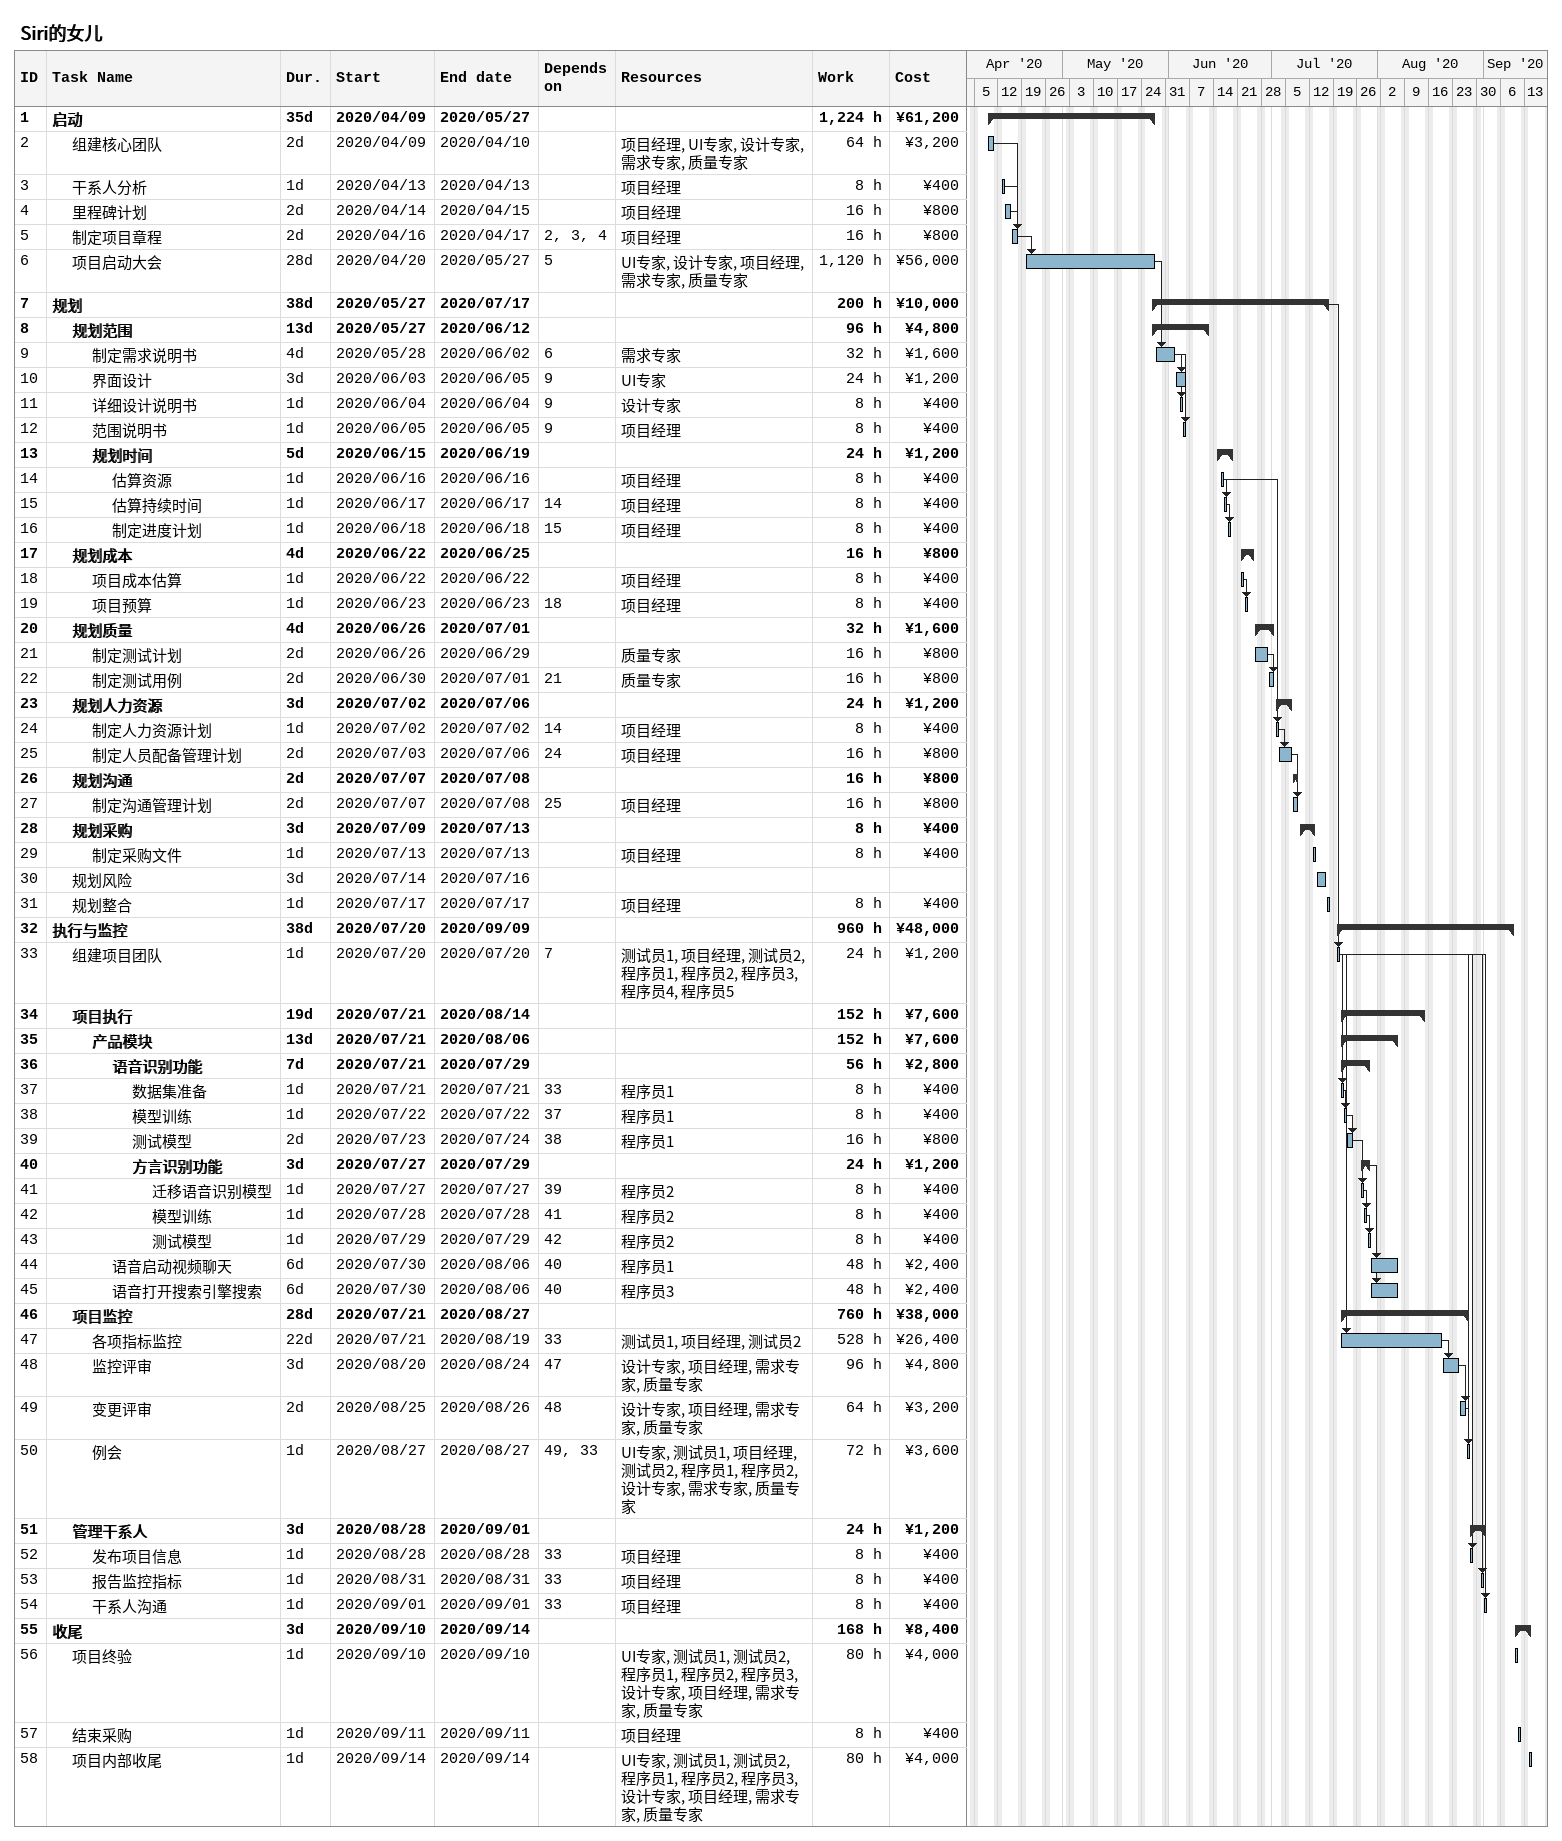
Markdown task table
Siri的女儿

| ID | Level | Task | Duration | Start | Finish | Predecessors | Resources | Work (h) | Cost (¥) |
|---|---|---|---|---|---|---|---|---|---|
| 1 | 1 | **启动** | 35d | 2020-04-09 | 2020-05-27 |  |  | 1224 | 61200 |
| 2 | 2 | 组建核心团队 | 2d | 2020-04-09 | 2020-04-10 |  | 项目经理, UI专家, 设计专家, 需求专家, 质量专家 | 64 | 3200 |
| 3 | 2 | 干系人分析 | 1d | 2020-04-13 | 2020-04-13 |  | 项目经理 | 8 | 400 |
| 4 | 2 | 里程碑计划 | 2d | 2020-04-14 | 2020-04-15 |  | 项目经理 | 16 | 800 |
| 5 | 2 | 制定项目章程 | 2d | 2020-04-16 | 2020-04-17 | 2, 3, 4 | 项目经理 | 16 | 800 |
| 6 | 2 | 项目启动大会 | 28d | 2020-04-20 | 2020-05-27 | 5 | UI专家, 设计专家, 项目经理, 需求专家, 质量专家 | 1120 | 56000 |
| 7 | 1 | **规划** | 38d | 2020-05-27 | 2020-07-17 |  |  | 200 | 10000 |
| 8 | 2 | **规划范围** | 13d | 2020-05-27 | 2020-06-12 |  |  | 96 | 4800 |
| 9 | 3 | 制定需求说明书 | 4d | 2020-05-28 | 2020-06-02 | 6 | 需求专家 | 32 | 1600 |
| 10 | 3 | 界面设计 | 3d | 2020-06-03 | 2020-06-05 | 9 | UI专家 | 24 | 1200 |
| 11 | 3 | 详细设计说明书 | 1d | 2020-06-04 | 2020-06-04 | 9 | 设计专家 | 8 | 400 |
| 12 | 3 | 范围说明书 | 1d | 2020-06-05 | 2020-06-05 | 9 | 项目经理 | 8 | 400 |
| 13 | 3 | **规划时间** | 5d | 2020-06-15 | 2020-06-19 |  |  | 24 | 1200 |
| 14 | 4 | 估算资源 | 1d | 2020-06-16 | 2020-06-16 |  | 项目经理 | 8 | 400 |
| 15 | 4 | 估算持续时间 | 1d | 2020-06-17 | 2020-06-17 | 14 | 项目经理 | 8 | 400 |
| 16 | 4 | 制定进度计划 | 1d | 2020-06-18 | 2020-06-18 | 15 | 项目经理 | 8 | 400 |
| 17 | 2 | **规划成本** | 4d | 2020-06-22 | 2020-06-25 |  |  | 16 | 800 |
| 18 | 3 | 项目成本估算 | 1d | 2020-06-22 | 2020-06-22 |  | 项目经理 | 8 | 400 |
| 19 | 3 | 项目预算 | 1d | 2020-06-23 | 2020-06-23 | 18 | 项目经理 | 8 | 400 |
| 20 | 2 | **规划质量** | 4d | 2020-06-26 | 2020-07-01 |  |  | 32 | 1600 |
| 21 | 3 | 制定测试计划 | 2d | 2020-06-26 | 2020-06-29 |  | 质量专家 | 16 | 800 |
| 22 | 3 | 制定测试用例 | 2d | 2020-06-30 | 2020-07-01 | 21 | 质量专家 | 16 | 800 |
| 23 | 2 | **规划人力资源** | 3d | 2020-07-02 | 2020-07-06 |  |  | 24 | 1200 |
| 24 | 3 | 制定人力资源计划 | 1d | 2020-07-02 | 2020-07-02 | 14 | 项目经理 | 8 | 400 |
| 25 | 3 | 制定人员配备管理计划 | 2d | 2020-07-03 | 2020-07-06 | 24 | 项目经理 | 16 | 800 |
| 26 | 2 | **规划沟通** | 2d | 2020-07-07 | 2020-07-08 |  |  | 16 | 800 |
| 27 | 3 | 制定沟通管理计划 | 2d | 2020-07-07 | 2020-07-08 | 25 | 项目经理 | 16 | 800 |
| 28 | 2 | **规划采购** | 3d | 2020-07-09 | 2020-07-13 |  |  | 8 | 400 |
| 29 | 3 | 制定采购文件 | 1d | 2020-07-13 | 2020-07-13 |  | 项目经理 | 8 | 400 |
| 30 | 2 | 规划风险 | 3d | 2020-07-14 | 2020-07-16 |  |  |  |  |
| 31 | 2 | 规划整合 | 1d | 2020-07-17 | 2020-07-17 |  | 项目经理 | 8 | 400 |
| 32 | 1 | **执行与监控** | 38d | 2020-07-20 | 2020-09-09 |  |  | 960 | 48000 |
| 33 | 2 | 组建项目团队 | 1d | 2020-07-20 | 2020-07-20 | 7 | 测试员1, 项目经理, 测试员2, 程序员1, 程序员2, 程序员3, 程序员4, 程序员5 | 24 | 1200 |
| 34 | 2 | **项目执行** | 19d | 2020-07-21 | 2020-08-14 |  |  | 152 | 7600 |
| 35 | 3 | **产品模块** | 13d | 2020-07-21 | 2020-08-06 |  |  | 152 | 7600 |
| 36 | 4 | **语音识别功能** | 7d | 2020-07-21 | 2020-07-29 |  |  | 56 | 2800 |
| 37 | 5 | 数据集准备 | 1d | 2020-07-21 | 2020-07-21 | 33 | 程序员1 | 8 | 400 |
| 38 | 5 | 模型训练 | 1d | 2020-07-22 | 2020-07-22 | 37 | 程序员1 | 8 | 400 |
| 39 | 5 | 测试模型 | 2d | 2020-07-23 | 2020-07-24 | 38 | 程序员1 | 16 | 800 |
| 40 | 5 | **方言识别功能** | 3d | 2020-07-27 | 2020-07-29 |  |  | 24 | 1200 |
| 41 | 6 | 迁移语音识别模型 | 1d | 2020-07-27 | 2020-07-27 | 39 | 程序员2 | 8 | 400 |
| 42 | 6 | 模型训练 | 1d | 2020-07-28 | 2020-07-28 | 41 | 程序员2 | 8 | 400 |
| 43 | 6 | 测试模型 | 1d | 2020-07-29 | 2020-07-29 | 42 | 程序员2 | 8 | 400 |
| 44 | 4 | 语音启动视频聊天 | 6d | 2020-07-30 | 2020-08-06 | 40 | 程序员1 | 48 | 2400 |
| 45 | 4 | 语音打开搜索引擎搜索 | 6d | 2020-07-30 | 2020-08-06 | 40 | 程序员3 | 48 | 2400 |
| 46 | 2 | **项目监控** | 28d | 2020-07-21 | 2020-08-27 |  |  | 760 | 38000 |
| 47 | 3 | 各项指标监控 | 22d | 2020-07-21 | 2020-08-19 | 33 | 测试员1, 项目经理, 测试员2 | 528 | 26400 |
| 48 | 3 | 监控评审 | 3d | 2020-08-20 | 2020-08-24 | 47 | 设计专家, 项目经理, 需求专家, 质量专家 | 96 | 4800 |
| 49 | 3 | 变更评审 | 2d | 2020-08-25 | 2020-08-26 | 48 | 设计专家, 项目经理, 需求专家, 质量专家 | 64 | 3200 |
| 50 | 3 | 例会 | 1d | 2020-08-27 | 2020-08-27 | 49, 33 | UI专家, 测试员1, 项目经理, 测试员2, 程序员1, 程序员2, 设计专家, 需求专家, 质量专家 | 72 | 3600 |
| 51 | 2 | **管理干系人** | 3d | 2020-08-28 | 2020-09-01 |  |  | 24 | 1200 |
| 52 | 3 | 发布项目信息 | 1d | 2020-08-28 | 2020-08-28 | 33 | 项目经理 | 8 | 400 |
| 53 | 3 | 报告监控指标 | 1d | 2020-08-31 | 2020-08-31 | 33 | 项目经理 | 8 | 400 |
| 54 | 3 | 干系人沟通 | 1d | 2020-09-01 | 2020-09-01 | 33 | 项目经理 | 8 | 400 |
| 55 | 1 | **收尾** | 3d | 2020-09-10 | 2020-09-14 |  |  | 168 | 8400 |
| 56 | 2 | 项目终验 | 1d | 2020-09-10 | 2020-09-10 |  | UI专家, 测试员1, 测试员2, 程序员1, 程序员2, 程序员3, 设计专家, 项目经理, 需求专家, 质量专家 | 80 | 4000 |
| 57 | 2 | 结束采购 | 1d | 2020-09-11 | 2020-09-11 |  | 项目经理 | 8 | 400 |
| 58 | 2 | 项目内部收尾 | 1d | 2020-09-14 | 2020-09-14 |  | UI专家, 测试员1, 测试员2, 程序员1, 程序员2, 程序员3, 设计专家, 项目经理, 需求专家, 质量专家 | 80 | 4000 |
